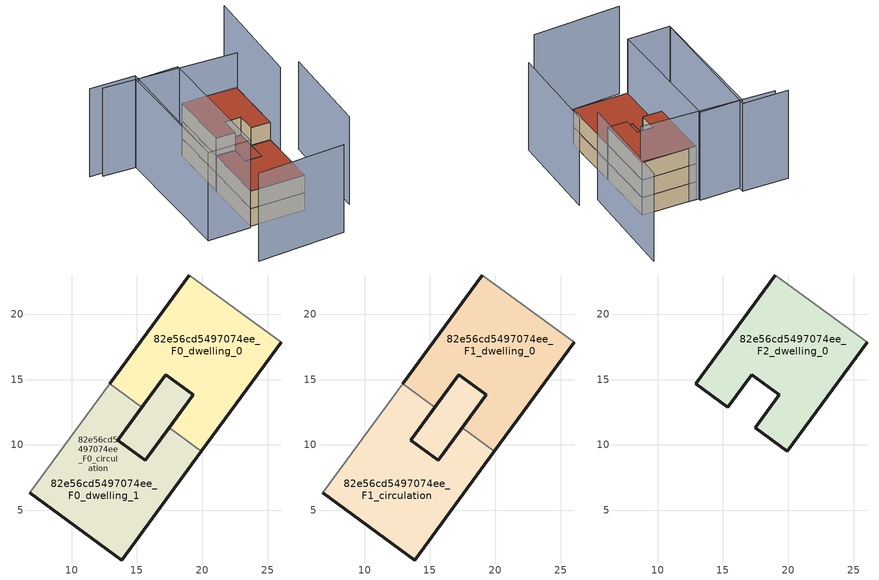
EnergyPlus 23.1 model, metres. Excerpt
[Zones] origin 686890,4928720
82e56cd5497074ee_F0_dwelling_0
 floor ground (EU_floor_Construction): 26.03,17.86 19.93,9.52 17.47,11.32 19.3,13.82 17.19,15.37 15.36,12.87 12.9,14.67 19,23 z0
 wall outside (EU_wall_Construction): 19,23 12.9,14.67 / 15.36,12.87 17.19,15.37 19.3,13.82 17.47,11.32 / 19.93,9.52 26.03,17.86 z0:3
 wall adiabatic (EU_wall_Construction): 26.03,17.86 19,23 z0:3
 wall to 82e56cd5497074ee_F0_dwelling_1 (EU_wall_Construction): 12.9,14.67 15.36,12.87 / 17.47,11.32 19.93,9.52 z0:3
82e56cd5497074ee_F0_dwelling_1
 floor ground (EU_floor_Construction): 17.47,11.32 19.93,9.52 13.83,1.19 6.8,6.33 12.9,14.67 15.36,12.87 14.23,11.32 13.53,10.37 15.64,8.82 z0; 19.3,13.82 15.64,8.82 13.53,10.37 14.23,11.32 17.19,15.37 z0
 wall outside (EU_wall_Construction): 17.47,11.32 15.64,8.82 13.53,10.37 15.36,12.87 / 6.8,6.33 13.83,1.19 19.93,9.52 z0:3
 wall adiabatic (EU_wall_Construction): 12.9,14.67 6.8,6.33 z0:3
82e56cd5497074ee_F0_circulation
 floor ground (EU_floor_Construction): 17.47,11.32 19.93,9.52 13.83,1.19 6.8,6.33 12.9,14.67 15.36,12.87 14.23,11.32 13.53,10.37 15.64,8.82 z0; 19.3,13.82 15.64,8.82 13.53,10.37 14.23,11.32 17.19,15.37 z0
 wall outside (EU_wall_Construction): 15.64,8.82 19.3,13.82 17.19,15.37 13.53,10.37 15.64,8.82 z0:3
82e56cd5497074ee_F1_dwelling_0
 floor to 82e56cd5497074ee_F0_dwelling_0 (EU_floor_Construction): 26.03,17.86 19.93,9.52 17.47,11.32 19.3,13.82 17.19,15.37 15.36,12.87 12.9,14.67 19,23 z3
 wall outside (EU_wall_Construction): 19,23 12.9,14.67 / 15.36,12.87 17.19,15.37 19.3,13.82 17.47,11.32 / 19.93,9.52 26.03,17.86 z3:6
 wall adiabatic (EU_wall_Construction): 26.03,17.86 19,23 z3:6
 wall to 82e56cd5497074ee_F1_dwelling_1 (EU_wall_Construction): 12.9,14.67 15.36,12.87 / 17.47,11.32 19.93,9.52 z3:6
82e56cd5497074ee_F1_dwelling_1
 floor to 82e56cd5497074ee_F0_dwelling_1 (EU_floor_Construction): 17.47,11.32 19.93,9.52 13.83,1.19 6.8,6.33 12.9,14.67 15.36,12.87 14.23,11.32 13.53,10.37 15.64,8.82 z3; 19.3,13.82 17.47,11.32 15.64,8.82 13.53,10.37 14.23,11.32 15.36,12.87 17.19,15.37 z3
 wall outside (EU_wall_Construction): 17.47,11.32 15.64,8.82 13.53,10.37 15.36,12.87 / 6.8,6.33 13.83,1.19 19.93,9.52 z3:6
 wall adiabatic (EU_wall_Construction): 12.9,14.67 6.8,6.33 z3:6
 roof outside (EU_roof_Construction): 15.64,8.82 19.3,13.82 17.19,15.37 14.23,11.32 13.53,10.37 z6; 13.83,1.19 19.93,9.52 17.47,11.32 15.64,8.82 13.53,10.37 14.23,11.32 15.36,12.87 12.9,14.67 6.8,6.33 z6
82e56cd5497074ee_F1_circulation
 floor to 82e56cd5497074ee_F0_circulation (EU_floor_Construction): 17.47,11.32 19.93,9.52 13.83,1.19 6.8,6.33 12.9,14.67 15.36,12.87 14.99,12.36 13.53,10.37 15.64,8.82 z3; 19.3,13.82 15.64,8.82 13.53,10.37 14.23,11.32 17.19,15.37 z3
 wall outside (EU_wall_Construction): 15.64,8.82 19.3,13.82 17.19,15.37 13.53,10.37 15.64,8.82 z3:6
 roof outside (EU_roof_Construction): 15.64,8.82 19.3,13.82 17.19,15.37 14.23,11.32 13.53,10.37 z6; 13.83,1.19 19.93,9.52 17.47,11.32 15.64,8.82 13.53,10.37 14.23,11.32 15.36,12.87 12.9,14.67 6.8,6.33 z6
82e56cd5497074ee_F2_dwelling_0
 floor to 82e56cd5497074ee_F1_dwelling_0 (EU_floor_Construction): 26.03,17.86 19.93,9.52 17.47,11.32 19.3,13.82 17.19,15.37 15.36,12.87 12.9,14.67 19,23 z6
 wall outside (EU_wall_Construction): 19,23 12.9,14.67 15.36,12.87 17.19,15.37 19.3,13.82 17.47,11.32 19.93,9.52 26.03,17.86 z6:9
 wall adiabatic (EU_wall_Construction): 26.03,17.86 19,23 z6:9
 roof outside (EU_roof_Construction): 19.93,9.52 26.03,17.86 19,23 12.9,14.67 15.36,12.87 17.19,15.37 19.3,13.82 17.47,11.32 z9
shading: -0.73,1.52 11.13,-6.23 / 17.96,-3.9 27.58,8.62 / 25.24,10.41 35.96,24.35 / 8.52,32.52 14.37,28.13 / 14.37,28.13 1.05,10.37 / 25.94,17.55 9.42,30.88 / 0.93,10.2 13.48,27.61 / 13.48,27.61 19.01,23.62 / 19.01,23.62 6.46,6.22 / 6.46,6.22 0.93,10.2 z0:15
[Building]
EU S2 Campaign: North Axis=0; Terrain=City; Solar Distribution=FullExterior
[Site:Location]
Bologna: Latitude=44.5; Longitude=11.25; Time Zone=1; Elevation=37
[SizingPeriod:WeatherFileDays]
AnnualSizingPeriod: Begin Month=1; Begin Day of Month=1; End Month=12; End Day of Month=31; Day of Week for Start Day=Monday; Use Weather File Daylight Saving Period=No; Use Weather File Rain and Snow Indicators=No
[MATERIAL]
EU_InternalMass_Material: Roughness=MediumRough; Thickness=0.1; Conductivity=1; Density=1800; Specific Heat=900; Thermal Absorptance=0.9; Solar Absorptance=0.7; Visible Absorptance=0.7
[MATERIAL:NOMASS] Roughness=MediumRough; Thermal Absorptance=0.9; Solar Absorptance=0.7; Visible Absorptance=0.7
Name | Thermal Resistance
EU_wall_NoMass | 0.937881
EU_roof_NoMass | 0.548572
EU_floor_NoMass | 0.71348
[CONSTRUCTION]
EU_wall_Construction: EU_wall_NoMass
EU_roof_Construction: EU_roof_NoMass
EU_floor_Construction: EU_floor_NoMass
EU_InternalMass_Construction: EU_InternalMass_Material
[ZONE] Type=1; Multiplier=1; Ceiling Height=autocalculate; Floor Area=autocalculate; Part of Total Floor Area=Yes
Name | Volume
82e56cd5497074ee_F0_dwelling_0; 82e56cd5497074ee_F1_dwelling_0; 82e56cd5497074ee_F2_dwelling_0 | 245.554
82e56cd5497074ee_F0_dwelling_1; 82e56cd5497074ee_F0_circulation | 294.128
82e56cd5497074ee_F1_dwelling_1 | 294.126
82e56cd5497074ee_F1_circulation | 294.127
[INTERNALMASS] Construction=EU_InternalMass_Construction
Name | Zone or ZoneList | Surface Area
82e56cd5497074ee_F0_dwelling_0_EU_InternalMass | 82e56cd5497074ee_F0_dwelling_0 | 81.8514
82e56cd5497074ee_F0_dwelling_1_EU_InternalMass | 82e56cd5497074ee_F0_dwelling_1 | 81.8514
82e56cd5497074ee_F1_dwelling_0_EU_InternalMass | 82e56cd5497074ee_F1_dwelling_0 | 81.8514
82e56cd5497074ee_F1_dwelling_1_EU_InternalMass | 82e56cd5497074ee_F1_dwelling_1 | 81.8514
82e56cd5497074ee_F2_dwelling_0_EU_InternalMass | 82e56cd5497074ee_F2_dwelling_0 | 181.218
[OTHEREQUIPMENT] Fuel Type=Electricity; Design Level Calculation Method=Watts/Area; Power per Zone Floor Area=1; Fraction Latent=0; Fraction Radiant=0; Fraction Lost=0; Carbon Dioxide Generation Rate=0; EndUse Subcategory=EU_Step8_InternalGains
Name | Zone or ZoneList or Space or SpaceList | Schedule
EU_Step8_InternalGain_82e56cd5497074ee_F0_dwelling_0_f000 | 82e56cd5497074ee_F0_dwelling_0 | EU_Step8_GainSchedule_82e56cd5497074ee_F0_dwelling_0_f000
EU_Step8_InternalGain_82e56cd5497074ee_F0_dwelling_1_f000 | 82e56cd5497074ee_F0_dwelling_1 | EU_Step8_GainSchedule_82e56cd5497074ee_F0_dwelling_1_f000
EU_Step8_InternalGain_82e56cd5497074ee_F1_dwelling_0_f000 | 82e56cd5497074ee_F1_dwelling_0 | EU_Step8_GainSchedule_82e56cd5497074ee_F1_dwelling_0_f000
EU_Step8_InternalGain_82e56cd5497074ee_F1_dwelling_1_f000 | 82e56cd5497074ee_F1_dwelling_1 | EU_Step8_GainSchedule_82e56cd5497074ee_F1_dwelling_1_f000
EU_Step8_InternalGain_82e56cd5497074ee_F2_dwelling_0_f000 | 82e56cd5497074ee_F2_dwelling_0 | EU_Step8_GainSchedule_82e56cd5497074ee_F2_dwelling_0_f000
[ZONEINFILTRATION:DESIGNFLOWRATE] Schedule=EU_AlwaysOn; Design Flow Rate Calculation Method=Flow/Area; Flow Rate per Floor Area=0.0005; Constant Term Coefficient=1; Temperature Term Coefficient=0; Velocity Term Coefficient=0; Velocity Squared Term Coefficient=0
Name | Zone or ZoneList or Space or SpaceList
EU_Circulation_Infiltration_82e56cd5497074ee_F0_circulation | 82e56cd5497074ee_F0_circulation
EU_Circulation_Infiltration_82e56cd5497074ee_F1_circulation | 82e56cd5497074ee_F1_circulation
[ZONEVENTILATION:DESIGNFLOWRATE] Schedule=EU_AlwaysOn; Design Flow Rate Calculation Method=AirChanges/Hour; Air Changes per Hour=0.687892; Ventilation Type=Natural; Fan Pressure Rise=0; Fan Total Efficiency=1; Constant Term Coefficient=1; Temperature Term Coefficient=0; Velocity Term Coefficient=0; Velocity Squared Term Coefficient=0; Minimum Indoor Temperature=-100; Maximum Indoor Temperature=100; Delta Temperature=-100; Minimum Outdoor Temperature=-100; Maximum Outdoor Temperature=100; Maximum Wind Speed=40
Name | Zone or ZoneList or Space or SpaceList
EU_ConstantAir_82e56cd5497074ee_F0_dwelling_0 | 82e56cd5497074ee_F0_dwelling_0
EU_ConstantAir_82e56cd5497074ee_F0_dwelling_1 | 82e56cd5497074ee_F0_dwelling_1
EU_ConstantAir_82e56cd5497074ee_F1_dwelling_0 | 82e56cd5497074ee_F1_dwelling_0
EU_ConstantAir_82e56cd5497074ee_F1_dwelling_1 | 82e56cd5497074ee_F1_dwelling_1
EU_ConstantAir_82e56cd5497074ee_F2_dwelling_0 | 82e56cd5497074ee_F2_dwelling_0
[HVACTEMPLATE:THERMOSTAT] Constant Heating Setpoint=20; Constant Cooling Setpoint=50
EU_HeatOnly_82e56cd5497074ee_F0_dwelling_0; EU_HeatOnly_82e56cd5497074ee_F0_dwelling_1; EU_HeatOnly_82e56cd5497074ee_F1_dwelling_0; EU_HeatOnly_82e56cd5497074ee_F1_dwelling_1; EU_HeatOnly_82e56cd5497074ee_F2_dwelling_0
[HVACTEMPLATE:ZONE:IDEALLOADSAIRSYSTEM] System Availability Schedule=EU_AlwaysOn; Maximum Heating Supply Air Temperature=50; Minimum Cooling Supply Air Temperature=13; Maximum Heating Supply Air Humidity Ratio=0.0156; Minimum Cooling Supply Air Humidity Ratio=0.0077; Heating Limit=NoLimit; Cooling Limit=NoLimit; Heating Availability Schedule=EU_AlwaysOn; Cooling Availability Schedule=EU_CoolingOff; Dehumidification Control Type=ConstantSensibleHeatRatio; Cooling Sensible Heat Ratio=0.7; Dehumidification Setpoint=60; Humidification Control Type=None; Humidification Setpoint=30; Outdoor Air Method=None; Outdoor Air Flow Rate per Person=0.00944; Outdoor Air Flow Rate per Zone Floor Area=0; Outdoor Air Flow Rate per Zone=0; Demand Controlled Ventilation Type=None; Outdoor Air Economizer Type=NoEconomizer; Heat Recovery Type=None; Sensible Heat Recovery Effectiveness=0.7; Latent Heat Recovery Effectiveness=0.65
Name | Template Thermostat
82e56cd5497074ee_F0_dwelling_0 | EU_HeatOnly_82e56cd5497074ee_F0_dwelling_0
82e56cd5497074ee_F0_dwelling_1 | EU_HeatOnly_82e56cd5497074ee_F0_dwelling_1
82e56cd5497074ee_F1_dwelling_0 | EU_HeatOnly_82e56cd5497074ee_F1_dwelling_0
82e56cd5497074ee_F1_dwelling_1 | EU_HeatOnly_82e56cd5497074ee_F1_dwelling_1
82e56cd5497074ee_F2_dwelling_0 | EU_HeatOnly_82e56cd5497074ee_F2_dwelling_0
[SIZING:ZONE] Zone Cooling Design Supply Air Temperature Input Method=SupplyAirTemperature; Zone Cooling Design Supply Air Temperature=13; Zone Heating Design Supply Air Temperature Input Method=SupplyAirTemperature; Zone Heating Design Supply Air Temperature=50; Zone Cooling Design Supply Air Humidity Ratio=0.008; Zone Heating Design Supply Air Humidity Ratio=0.008; Cooling Design Air Flow Method=DesignDay; Cooling Design Air Flow Rate=0; Cooling Minimum Air Flow per Zone Floor Area=0.000762; Cooling Minimum Air Flow=0; Cooling Minimum Air Flow Fraction=0.2; Heating Design Air Flow Method=DesignDay; Heating Design Air Flow Rate=0; Heating Maximum Air Flow per Zone Floor Area=0.002032; Heating Maximum Air Flow=0.141576; Heating Maximum Air Flow Fraction=0.3; Account for Dedicated Outdoor Air System=No; Dedicated Outdoor Air System Control Strategy=NeutralSupplyAir; Dedicated Outdoor Air Low Setpoint Temperature for Design=autosize; Dedicated Outdoor Air High Setpoint Temperature for Design=autosize; Zone Load Sizing Method=Sensible Load Only No Latent Load; Zone Latent Cooling Design Supply Air Humidity Ratio Input Method=HumidityRatioDifference; Zone Cooling Design Supply Air Humidity Ratio Difference=0.005; Zone Latent Heating Design Supply Air Humidity Ratio Input Method=HumidityRatioDifference; Zone Humidification Design Supply Air Humidity Ratio Difference=0.005
82e56cd5497074ee_F0_dwelling_0; 82e56cd5497074ee_F0_dwelling_1; 82e56cd5497074ee_F1_dwelling_0; 82e56cd5497074ee_F1_dwelling_1; 82e56cd5497074ee_F2_dwelling_0
[SCHEDULE:CONSTANT]
Name | Hourly Value
EU_AlwaysOn | 1
EU_CoolingOff | 0
[SCHEDULE:FILE] Column Number=1; Rows to Skip at Top=0; Number of Hours of Data=8760; Column Separator=Comma; Interpolate to Timestep=No; Minutes per Item=60; Adjust Schedule for Daylight Savings=Yes
Name | File
EU_Step8_GainSchedule_82e56cd5497074ee_F0_dwelling_0_f000 | ../../schedules/82e56cd5497074ee/82e56cd5497074ee_F0_dwelling_0_f000_gain.csv
EU_Step8_GainSchedule_82e56cd5497074ee_F0_dwelling_1_f000 | ../../schedules/82e56cd5497074ee/82e56cd5497074ee_F0_dwelling_1_f000_gain.csv
EU_Step8_GainSchedule_82e56cd5497074ee_F1_dwelling_0_f000 | ../../schedules/82e56cd5497074ee/82e56cd5497074ee_F1_dwelling_0_f000_gain.csv
EU_Step8_GainSchedule_82e56cd5497074ee_F1_dwelling_1_f000 | ../../schedules/82e56cd5497074ee/82e56cd5497074ee_F1_dwelling_1_f000_gain.csv
EU_Step8_GainSchedule_82e56cd5497074ee_F2_dwelling_0_f000 | ../../schedules/82e56cd5497074ee/82e56cd5497074ee_F2_dwelling_0_f000_gain.csv
